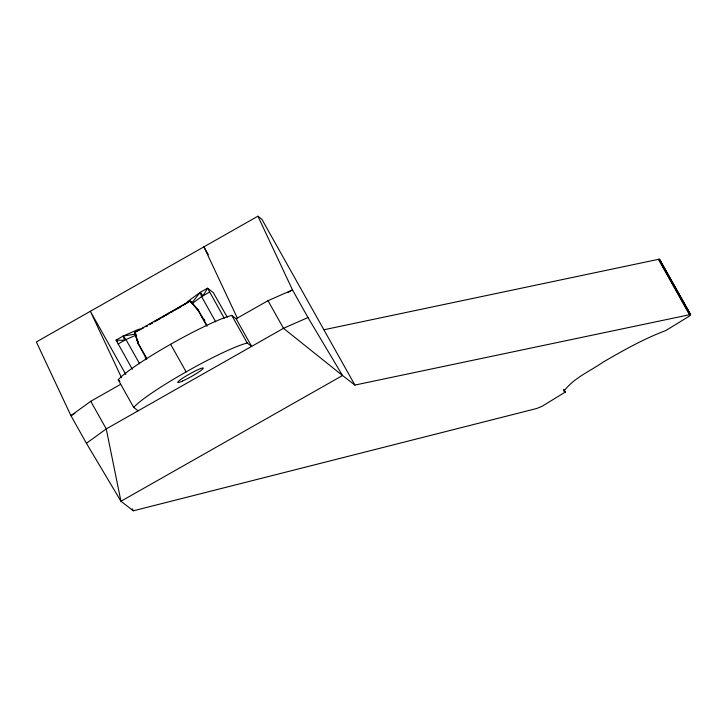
<?xml version="1.0" encoding="UTF-8"?>
<svg xmlns="http://www.w3.org/2000/svg" width="727" height="727" viewBox="0 0 727 727"><rect width="100%" height="100%" fill="white"/><g stroke="black" fill="none" stroke-linecap="round" stroke-linejoin="round"><path stroke-width="1.09" d="M659.434 259.83L659.534 259.239L658.762 259.275L323.897 329.776M191.583 303.25L200.225 292.354L207.558 288.21L213.32 292.645L227.333 317.335M187.484 301.678L200.225 292.354L203.06 295.789L207.558 288.21L224.289 318.308M191.992 303.65L201.597 296.616L209.576 292.09M120.664 384.31L90.739 401.295L70.919 415.653L86.431 443.288L120.946 501.257L133.35 510.808L536.68 408.51L541.997 406.329L565.206 392.126L563.634 389.327M86.431 443.288L106.251 428.921L283.494 328.313L307.984 317.535L342.517 375.523L354.912 385.065L690.55 314.518L689.35 316.145L665.868 330.512C643.913 338.791 623.357 350.359 603.119 362.128C589.951 371.252 573.485 378.095 563.943 391.244L565.206 392.126M182.659 305.658L189.983 301.042L190.747 301.505L198.58 310.538L206.65 324.914M149.544 324.506L152.434 322.824M154.36 321.707L189.983 301.042L198.326 310.338L190.747 301.505M139.239 329.049L123.19 336.038L116.075 340.091L132.296 369.234M354.912 385.065L261.847 219.218L257.921 216.192L36.35 341.935L70.919 415.653L74.845 413.427M149.608 324.524L152.534 322.861M154.487 321.761L160.34 318.435M162.294 317.326L164.238 316.218M166.192 315.109L168.146 314.009M171.072 312.346L173.026 311.238M174.971 310.129L180.832 306.812M118.128 343.989L125.953 339.545L136.067 335.138M138.103 410.846L133.732 407.474L118.228 379.857A68.547 7.288 -29.3 0 1 170.618 344.271A68.547 7.288 -29.3 0 1 231.759 315.418L236.13 318.78L267.999 300.696L292.49 289.919L307.984 317.535M287.574 292.699L292.49 289.919L257.921 216.192M146.772 359.193L138.166 343.862L134.704 332.384L189.983 301.042L198.58 310.538M138.166 343.862L134.704 332.384L143.728 327.804M117.747 341.381L116.075 340.091L124.49 340.381L123.19 336.038L135.885 334.038M118.228 379.857L119.973 381.202M231.759 315.418L247.262 343.035L251.633 346.397L236.13 318.78M201.77 317.036L204.85 320.262M134.704 332.384L136.249 336.092M123.19 336.038L125.953 339.545L139.629 363.8M690.55 314.518L659.534 259.239L690.65 314.873L659.998 260.811L661.552 263.765M658.762 259.275L689.787 314.555M658.435 259.348L689.45 314.637M564.043 390.263L565.088 392.126M267.999 300.696L283.494 328.313L342.517 375.523L120.946 501.257L106.251 428.921L90.739 401.295M208.331 254.75L203.896 246.853L237.52 318.508M197.862 309.984L207.004 326.269M170.627 344.271L186.121 371.888M138.884 344.407L146.418 357.829M125.826 374.46L90.366 311.292L121.582 377.822M132.241 508.827L133.35 510.808M215.719 321.897L201.597 296.616L200.225 292.354M662.606 265.737L664.723 269.681M137.567 340.254L138.557 343.371M135.258 332.966L138.412 344.044M145.327 356.357L145.564 359.701M133.732 407.474A68.547 7.288 -29.3 0 1 186.121 371.888A68.547 7.288 -29.3 0 1 247.262 343.035M147.617 325.614L145.691 326.732L147.654 325.632M182.432 381.093A14.658 1.554 -29.3 0 0 203.142 368.534A14.658 1.554 -29.3 0 0 185.903 376.132A14.658 1.554 -29.3 0 0 182.432 381.093"/></g></svg>
